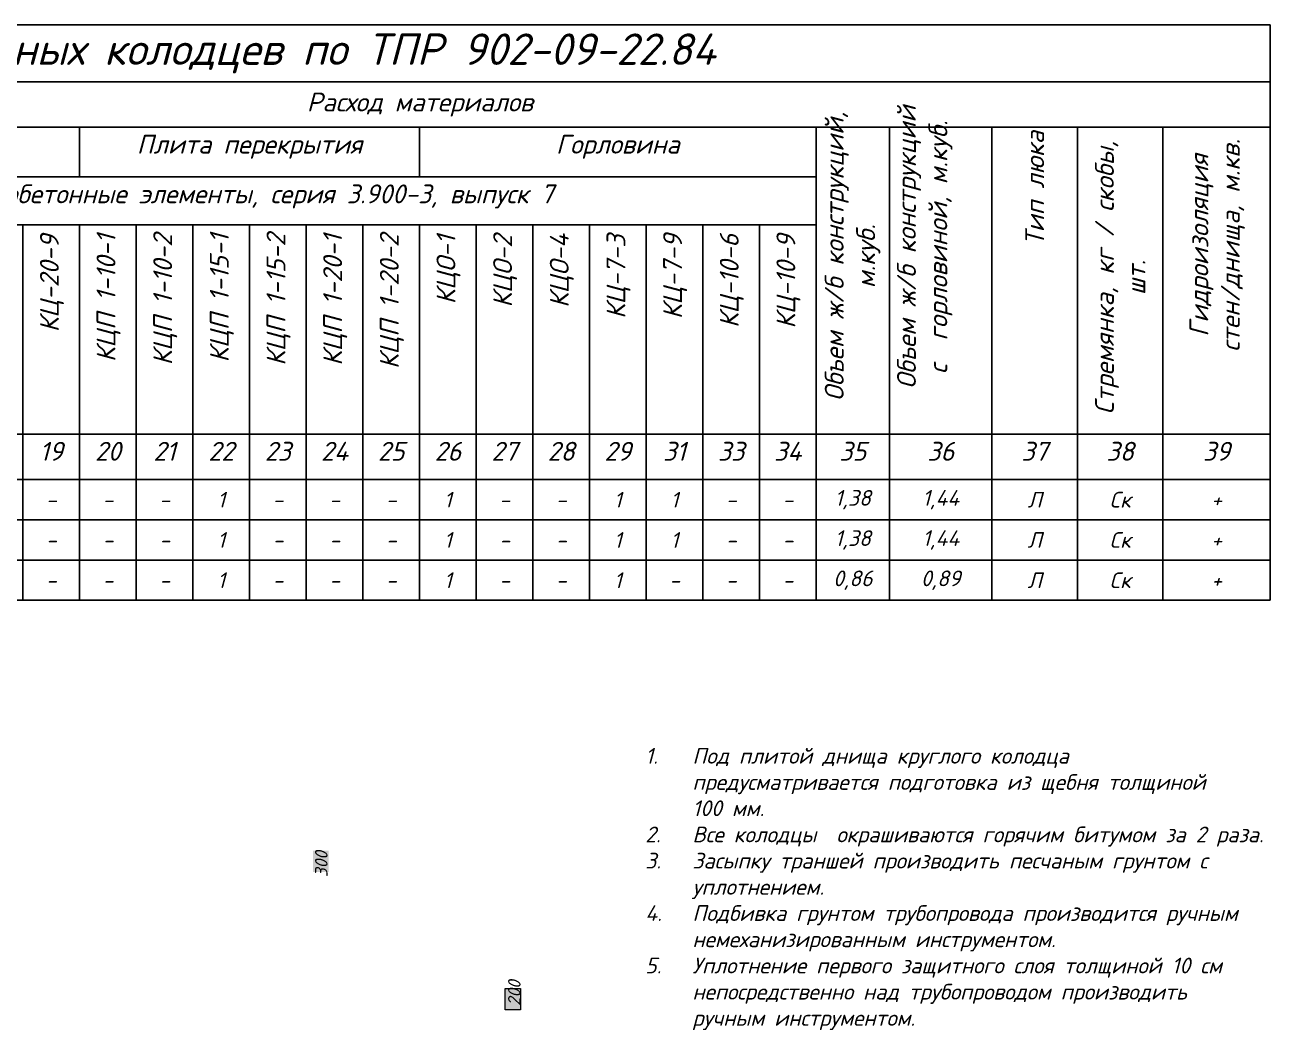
# Model space of a CAD drawing. Header units: millimetres. Extents: x 41756989 to 44740435, y 21258419 to 23626306.
# Drawn here: x 42215890 to 42314938, y 22252320 to 22332228 of the extents above; entities that cross this region are included whole.
import ezdxf

# ---------------------------------------------------------------- set-up
doc = ezdxf.new("R2010")
doc.units = ezdxf.units.MM
doc.layers.add('Вода', color=130, linetype='Continuous', lineweight=30)
doc.layers.add('ШРИФТЫ', color=7, linetype='Continuous')
doc.styles.get("Standard").update_dxf_attribs({"font": 'isocpeui.ttf'})

# ---------------------------------------------------------------- blocks, each defined once
blk = doc.blocks.new('*T29')
at = {"color": 0, "linetype": 'ByBlock', "lineweight": -2, "transparency": 16777216}
for p, q in [((0, 0), (197500, 0)), ((0, 0), (0, -45744)), ((197500, 0), (197500, -45744)), ((0, -4533), (197500, -4533)), ((4685, -4533), (4685, -45744)), ((12692, -4533), (12692, -45744)), ((18198, -4533), (18198, -45744)), ((26205, -4533), (26205, -45744)), ((32211, -4533), (32211, -45744)), ((38218, -4533), (38218, -45744)), ((44224, -4533), (44224, -45744)), ((50231, -4533), (50231, -45744)), ((56237, -4533), (56237, -45744)), ((62244, -4533), (62244, -45744)), ((62244, -8133), (197500, -8133)), ((75764, -8133), (75764, -12082)), ((102803, -8133), (102803, -12082)), ((129842, -8133), (129842, -12082)), ((161388, -8133), (161388, -45744)), ((167226, -8133), (167226, -45744)), ((175376, -8133), (175376, -45744)), ((182176, -8133), (182176, -45744)), ((188976, -8133), (188976, -45744)), ((62244, -12082), (161388, -12082)), ((62244, -15898), (161388, -15898)), ((66751, -15898), (66751, -45744)), ((71257, -15898), (71257, -45744)), ((75764, -15898), (75764, -45744)), ((80270, -15898), (80270, -45744)), ((84777, -15898), (84777, -45744)), ((89283, -15898), (89283, -45744)), ((93790, -15898), (93790, -45744)), ((98296, -15898), (98296, -45744)), ((102803, -15898), (102803, -45744)), ((107310, -15898), (107310, -45744)), ((111816, -15898), (111816, -45744)), ((116323, -15898), (116323, -45744)), ((120829, -15898), (120829, -45744)), ((125336, -15898), (125336, -45744)), ((129842, -15898), (129842, -45744)), ((134349, -15898), (134349, -45744)), ((138856, -15898), (138856, -45744)), ((143362, -15898), (143362, -45744)), ((147869, -15898), (147869, -45744)), ((152375, -15898), (152375, -45744)), ((156882, -15898), (156882, -45744)), ((0, -32544), (197500, -32544)), ((0, -36144), (197500, -36144)), ((0, -39344), (197500, -39344)), ((0, -42544), (197500, -42544)), ((0, -45744), (197500, -45744))]:
    blk.add_line(p, q, dxfattribs=at)
at = {"color": 0, "transparency": 16777216}
for s, insert, char_height, width, attachment_point in [('Таблица привязки канализационных колодцев по ТПР 902-09-22.84', (98750, -2267), 2500, 196300, 5), ('Расход материалов', (129872, -6333), 1500, 134055.99, 5), ('Днище', (69004, -8733), 1500, 12319.68, 2), ('Рабочая часть', (89283, -8733), 1500, 25839.37, 2), ('Плита перекрытия', (116323, -8733), 1500, 25839.37, 2), ('Горловина', (145615, -8733), 1500, 30345.93, 2), ('Сборные железобетонные элементы, серия 3.900-3, выпуск 7', (111816, -12682), 1500, 97944.35, 2), ('1', (2342, -33144), 1500, 3484.96, 2), ('2', (8688, -33144), 1500, 6806.56, 2), ('3', (15445, -33144), 1500, 4306.56, 2), ('4', (22201, -33144), 1500, 6806.56, 2), ('5', (29208, -33144), 1500, 4806.56, 2), ('6', (35214, -33144), 1500, 4806.56, 2), ('7', (41221, -33144), 1500, 4806.56, 2), ('8', (47228, -33144), 1500, 4806.56, 2), ('9', (53234, -33144), 1500, 4806.56, 2), ('10', (59241, -33144), 1500, 4806.56, 2), ('11', (64497, -33144), 1500, 3306.56, 2), ('12', (69004, -33144), 1500, 3306.56, 2), ('13', (73510, -33144), 1500, 3306.56, 2), ('14', (78017, -33144), 1500, 3306.56, 2), ('15', (82524, -33144), 1500, 3306.56, 2), ('16', (87030, -33144), 1500, 3306.56, 2), ('17', (91537, -33144), 1500, 3306.56, 2), ('18', (96043, -33144), 1500, 3306.56, 2), ('19', (100550, -33144), 1500, 3306.56, 2), ('20', (105056, -33144), 1500, 3306.56, 2), ('21', (109563, -33144), 1500, 3306.56, 2), ('22', (114069, -33144), 1500, 3306.56, 2), ('23', (118576, -33144), 1500, 3306.56, 2), ('24', (123083, -33144), 1500, 3306.56, 2), ('25', (127589, -33144), 1500, 3306.56, 2), ('26', (132096, -33144), 1500, 3306.56, 2), ('27', (136602, -33144), 1500, 3306.56, 2), ('28', (141109, -33144), 1500, 3306.56, 2), ('29', (145615, -33144), 1500, 3306.56, 2), ('31', (150122, -33144), 1500, 3306.56, 2), ('33', (154629, -33144), 1500, 3306.56, 2), ('34', (159135, -33144), 1500, 3306.56, 2), ('35', (164307, -33144), 1500, 4637.63, 2), ('36', (171301, -33144), 1500, 6950, 2), ('37', (178776, -33144), 1500, 5600, 2), ('38', (185576, -33144), 1500, 5600, 2), ('39', (193238, -33144), 1500, 7324.01, 2), ('1', (2342, -37744), 1250, 3484.96, 5), ('КК-1', (8688, -37744), 1250, 6806.56, 5), ('сух.', (15445, -37744), 1250, 4306.56, 5), ('3430', (29208, -37744), 1250, 4806.56, 5), ('1500', (35214, -37744), 1250, 4806.56, 5), ('2100', (41221, -37744), 1250, 4806.56, 5), ('300', (47228, -37744), 1250, 4806.56, 5), ('1030', (53234, -37744), 1250, 4806.56, 5), ('0.82', (59241, -37744), 1250, 4806.56, 5), ('1', (69004, -37744), 1250, 3306.56, 5), ('2', (87030, -37744), 1250, 3306.56, 5), ('1', (91537, -37744), 1250, 3306.56, 5), ('1', (114069, -37744), 1250, 3306.56, 5), ('1', (132096, -37744), 1250, 3306.56, 5), ('1', (145615, -37744), 1250, 3306.56, 5), ('1', (150122, -37744), 1250, 3306.56, 5), ('1,38', (164307, -37744), 1250, 4637.63, 5), ('1,44', (171301, -37744), 1250, 6950, 5), ('Л', (178776, -37744), 1250, 5600, 5), ('Ск', (185576, -37744), 1250, 5600, 5), ('+', (193238, -37744), 1250, 7324.01, 5), ('-', (22201, -37744), 1250, 6806.56, 5), ('-', (64497, -37744), 1250, 3306.56, 5), ('-', (73510, -37744), 1250, 3306.56, 5), ('-', (78017, -37744), 1250, 3306.56, 5), ('-', (82524, -37744), 1250, 3306.56, 5), ('-', (96043, -37744), 1250, 3306.56, 5), ('-', (100550, -37744), 1250, 3306.56, 5), ('-', (105056, -37744), 1250, 3306.56, 5), ('-', (109563, -37744), 1250, 3306.56, 5), ('-', (118576, -37744), 1250, 3306.56, 5), ('-', (123083, -37744), 1250, 3306.56, 5), ('-', (127589, -37744), 1250, 3306.56, 5), ('-', (136602, -37744), 1250, 3306.56, 5), ('-', (141109, -37744), 1250, 3306.56, 5), ('-', (154629, -37744), 1250, 3306.56, 5), ('-', (159135, -37744), 1250, 3306.56, 5), ('2', (2342, -40944), 1250, 3484.96, 5), ('КК-2', (8688, -40944), 1250, 6806.56, 5), ('сух.', (15445, -40944), 1250, 4306.56, 5), ('3430', (29208, -40944), 1250, 4806.56, 5), ('1500', (35214, -40944), 1250, 4806.56, 5), ('2100', (41221, -40944), 1250, 4806.56, 5), ('300', (47228, -40944), 1250, 4806.56, 5), ('1030', (53234, -40944), 1250, 4806.56, 5), ('0,82', (59241, -40944), 1250, 4806.56, 5), ('1', (69004, -40944), 1250, 3306.56, 5), ('2', (87030, -40944), 1250, 3306.56, 5), ('1', (91537, -40944), 1250, 3306.56, 5), ('1', (114069, -40944), 1250, 3306.56, 5), ('1', (132096, -40944), 1250, 3306.56, 5), ('1', (145615, -40944), 1250, 3306.56, 5), ('1', (150122, -40944), 1250, 3306.56, 5), ('1,38', (164307, -40944), 1250, 4637.63, 5), ('1,44', (171301, -40944), 1250, 6950, 5), ('Л', (178776, -40944), 1250, 5600, 5), ('Ск', (185576, -40944), 1250, 5600, 5), ('-', (22201, -40944), 1250, 6806.56, 5), ('-', (64497, -40944), 1250, 3306.56, 5), ('-', (73510, -40944), 1250, 3306.56, 5), ('-', (78017, -40944), 1250, 3306.56, 5), ('-', (82524, -40944), 1250, 3306.56, 5), ('-', (96043, -40944), 1250, 3306.56, 5), ('-', (100550, -40944), 1250, 3306.56, 5), ('-', (105056, -40944), 1250, 3306.56, 5), ('-', (109563, -40944), 1250, 3306.56, 5), ('-', (118576, -40944), 1250, 3306.56, 5), ('-', (123083, -40944), 1250, 3306.56, 5), ('-', (127589, -40944), 1250, 3306.56, 5), ('-', (136602, -40944), 1250, 3306.56, 5), ('-', (141109, -40944), 1250, 3306.56, 5), ('-', (154629, -40944), 1250, 3306.56, 5), ('-', (159135, -40944), 1250, 3306.56, 5), ('+', (193238, -40944), 1250, 7324.01, 5), ('3', (2342, -44144), 1250, 3484.96, 5), ('КК-3', (8688, -44144), 1250, 6806.56, 5), ('2890', (29208, -44144), 1250, 4806.56, 5), ('1500', (35214, -44144), 1250, 4806.56, 5), ('2100', (41221, -44144), 1250, 4806.56, 5), ('300', (47228, -44144), 1250, 4806.56, 5), ('490', (53234, -44144), 1250, 4806.56, 5), ('0,31', (59241, -44144), 1250, 4806.56, 5), ('1', (69004, -44144), 1250, 3306.56, 5), ('2', (87030, -44144), 1250, 3306.56, 5), ('1', (91537, -44144), 1250, 3306.56, 5), ('1', (114069, -44144), 1250, 3306.56, 5), ('1', (132096, -44144), 1250, 3306.56, 5), ('1', (145615, -44144), 1250, 3306.56, 5), ('0,86', (164307, -44144), 1250, 4637.63, 5), ('0,89', (171301, -44144), 1250, 6950, 5), ('Л', (178776, -44144), 1250, 5600, 5), ('Ск', (185576, -44144), 1250, 5600, 5), ('сух.', (15445, -44144), 1250, 4306.56, 5), ('-', (22201, -44144), 1250, 6806.56, 5), ('-', (64497, -44144), 1250, 3306.56, 5), ('-', (73510, -44144), 1250, 3306.56, 5), ('-', (78017, -44144), 1250, 3306.56, 5), ('-', (82524, -44144), 1250, 3306.56, 5), ('-', (96043, -44144), 1250, 3306.56, 5), ('-', (100550, -44144), 1250, 3306.56, 5), ('-', (105056, -44144), 1250, 3306.56, 5), ('-', (109563, -44144), 1250, 3306.56, 5), ('-', (118576, -44144), 1250, 3306.56, 5), ('-', (123083, -44144), 1250, 3306.56, 5), ('-', (127589, -44144), 1250, 3306.56, 5), ('-', (136602, -44144), 1250, 3306.56, 5), ('-', (141109, -44144), 1250, 3306.56, 5), ('-', (150122, -44144), 1250, 3306.56, 5), ('-', (154629, -44144), 1250, 3306.56, 5), ('-', (159135, -44144), 1250, 3306.56, 5), ('+', (193238, -44144), 1250, 7324.01, 5)]:
    blk.add_mtext(s, dxfattribs=dict(at, insert=insert, char_height=char_height, width=width, attachment_point=attachment_point))
at = {"color": 0, "transparency": 16777216, "char_height": 1500, "rotation": 90}
for s, insert, width, attachment_point in [('Полная глубина колодца по профилю Н, м', (29208, -18539), 26810.51, 5), ('Диаметр колодца Дк, мм', (35214, -18539), 26810.51, 5), ('Высота рабочей части Нр, мм', (41221, -18539), 26810.51, 5), ('Высота горловины hг, мм', (53234, -18539), 26810.51, 5), ('Объем ж/б конструкций с  горловиной, м.куб.', (167826, -17671), 23210.51, 2), ('Объем бетона на лоток, м.куб.', (59241, -18539), 26810.51, 5), ('Объем ж/б конструкций, м.куб.', (162082, -18392), 23210.51, 2), ('№ колодца по плану', (8688, -18539), 26810.51, 5), ('Тип люка', (178025, -12987), 23210.51, 2), ('Грунтовые условия', (15445, -18539), 26810.51, 5), ('Глубина лотка, мм', (47228, -18539), 26810.51, 5), ('Стремянка, кг / скобы, шт.', (183576, -20086), 23210.51, 2), ('Гидроизоляция стен/днища, м.кв.', (191088, -17529), 23210.51, 2), ('Марка колодца', (22201, -18539), 26810.51, 5), ('№ п/п', (2342, -18539), 26810.51, 5), ('КЦД-10', (63597, -19994), 15446.32, 2), ('КЦД-15', (68104, -20015), 15446.32, 2), ('КЦД-20', (72610, -20149), 15446.32, 2), ('КЦ-10-6', (77117, -20360), 15446.32, 2), ('КЦ-10-9', (81624, -20403), 15446.32, 2), ('КЦ-15-6', (86130, -20360), 15446.32, 2), ('КЦ-15-9', (90637, -20403), 15446.32, 2), ('КЦ-20-6', (95143, -20516), 15446.32, 2), ('КЦ-20-9', (99650, -20559), 15446.32, 2), ('КЦП 1-10-1', (104156, -21723), 15446.32, 2), ('КЦП 1-10-2', (108663, -21845), 15446.32, 2), ('КЦП 1-15-1', (113169, -21723), 15446.32, 2), ('КЦП 1-15-2', (117676, -21845), 15446.32, 2), ('КЦП 1-20-1', (122183, -21879), 15446.32, 2), ('КЦП 1-20-2', (126689, -22000), 15446.32, 2), ('КЦО-1', (131196, -19462), 15446.32, 2), ('КЦО-2', (135702, -19584), 15446.32, 2), ('КЦО-4', (140209, -19555), 15446.32, 2), ('КЦ-7-3', (144715, -20016), 15446.32, 2), ('КЦ-7-9', (149222, -20015), 15446.32, 2), ('КЦ-10-6', (153729, -20360), 15446.32, 2), ('КЦ-10-9', (158235, -20403), 15446.32, 2)]:
    blk.add_mtext(s, dxfattribs=dict(at, insert=insert, width=width, attachment_point=attachment_point))

msp = doc.modelspace()

# ---------------------------------------------------------------- hatches: boundary and pattern name
at = {"layer": 'Вода', "linetype": 'Continuous', "lineweight": 0, "ltscale": 0.5, "true_color": 0xffffff}
h = msp.add_hatch(color=7, dxfattribs=at)
h.dxf.hatch_style = 1
h.paths.add_polyline_path([(42238815.487, 22264884.715), (42240051.977, 22264884.715), (42240051.977, 22266577.906), (42238815.487, 22266577.906)])
h = msp.add_hatch(color=7, dxfattribs=at)
h.dxf.hatch_style = 1
h.paths.add_polyline_path([(42254085.827, 22253922.015), (42255322.317, 22253922.015), (42255322.317, 22255615.206), (42254085.827, 22255615.206)])

# ---------------------------------------------------------------- linework, layer by layer
at = {"layer": 'Вода', "color": 7, "linetype": 'Continuous', "lineweight": 0, "ltscale": 0.5, "true_color": 0xffffff}
msp.add_lwpolyline([(42254085.827, 22255615.206), (42255322.317, 22255615.206), (42255322.317, 22253922.015), (42254085.827, 22253922.015)], close=True, dxfattribs=at)

# ---------------------------------------------------------------- block references
msp.add_blockref('*T29', (42117437.963, 22332228.086))

# ---------------------------------------------------------------- texts
at = {"layer": 'ШРИФТЫ', "lineweight": 30, "ltscale": 100, "insert": (42265236.741, 22274747.379), "char_height": 1250, "attachment_point": 1}
msp.add_mtext_dynamic_manual_height_columns('\\pi-3750,l3750,t3750;1.^IПод плитой днища круглого колодца предусматривается подготовка из щебня толщиной  100 мм.\\P2.^IВсе колодцы  окрашиваются горячим битумом за 2 раза.\\P3.^IЗасыпку траншей производить песчаным грунтом с уплотнением.\\P4.^IПодбивка грунтом трубопровода производится ручным немеханизированным инструментом.\\P5.^IУплотнение первого защитного слоя толщиной 10 см непосредственно над трубопроводом производить ручным инструментом.', width=47492.77552, gutter_width=1250, heights=[28767.557], dxfattribs=at)
at = {"layer": 'ШРИФТЫ', "lineweight": 30, "ltscale": 100, "char_height": 1000, "attachment_point": 1, "rotation": 90}
for s, insert in [('300', (42238965.26, 22264474.977)), ('200', (42254322.317, 22254225.077))]:
    msp.add_mtext_dynamic_manual_height_columns(s, width=5.71337, gutter_width=1250, heights=[0], dxfattribs=dict(at, insert=insert))

doc.saveas('drawing.dxf')
